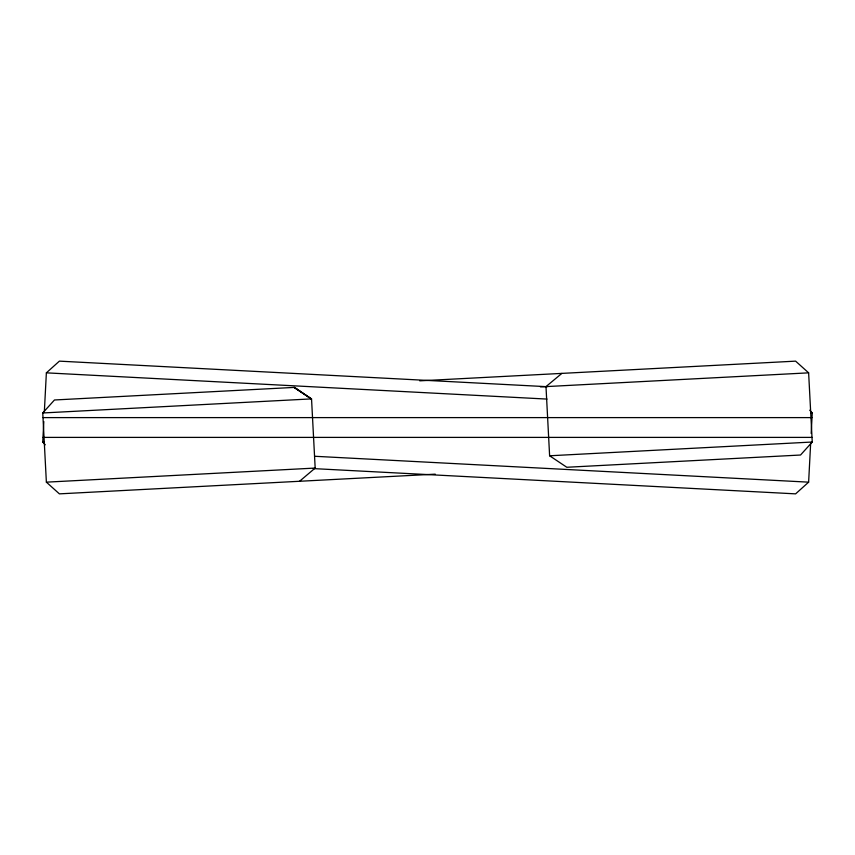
<?xml version="1.0" encoding="UTF-8"?>
<svg xmlns="http://www.w3.org/2000/svg" width="855" height="855" viewBox="0 0 855 855"><rect width="100%" height="100%" fill="white"/><g stroke="black" fill="none" stroke-linecap="round" stroke-linejoin="round"><path stroke-width="1.28" d="M45.262 444.803L42.75 442.024L43.819 421.558M44.31 412.334L46.373 372.844L59.39 361.141L547.125 386.695M312.973 468.572L795.61 493.859L808.627 482.156L810.69 442.666M811.181 433.442L812.25 412.976L809.738 410.197M435.248 474.162L59.39 493.859L46.373 482.156L42.75 412.976L54.464 399.98L294.633 387.39L311.241 398.911L294.099 387.422L311.541 398.89L315.174 468.07L299.549 481.28M419.752 380.838L795.61 361.141L808.627 372.844L812.25 442.024L800.537 455.02L566.801 467.268L549.615 455.779L545.992 386.61L561.874 373.389M42.75 412.976L311.541 398.89M540.446 386.898L808.627 372.844M46.373 482.156L315.174 468.07M549.615 455.779L812.25 442.024M42.996 417.603L547.371 417.603M547.617 417.603L812.004 417.603M42.996 437.397L812.004 437.397M46.373 372.844L547.008 399.082M810.797 412.901L812.25 412.976M42.75 442.024L44.204 442.099M314.629 456.271L808.627 482.156"/></g></svg>
